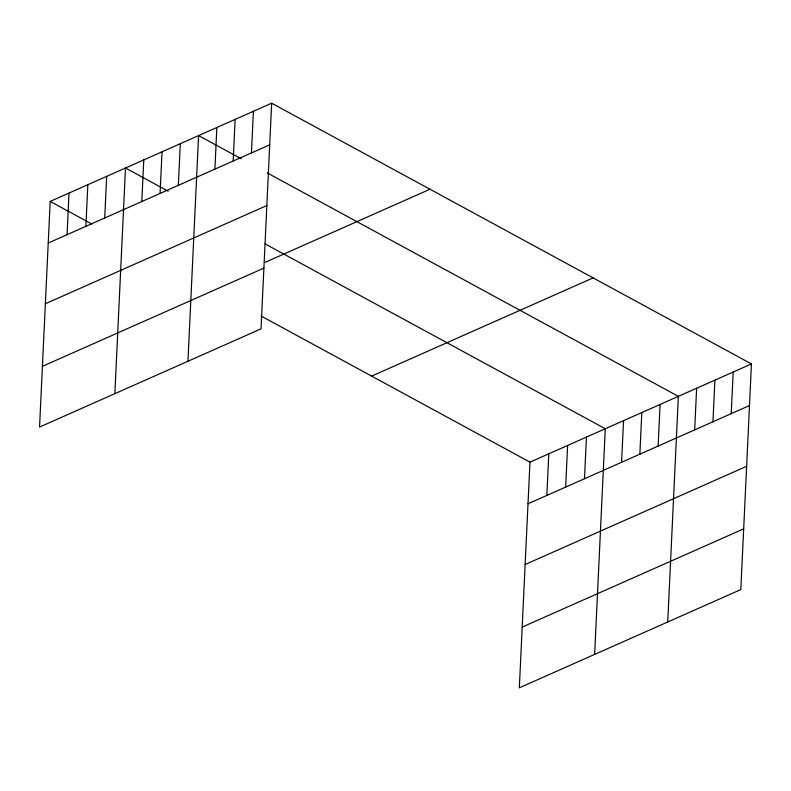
<?xml version="1.0" encoding="UTF-8"?>
<svg xmlns="http://www.w3.org/2000/svg" width="791" height="791" viewBox="0 0 791 791"><rect width="100%" height="100%" fill="white"/><g stroke="black" fill="none" stroke-linecap="round" stroke-linejoin="round"><path stroke-width="1.19" d="M271.669 103.196L50.189 201.408L39.55 427.061L261.03 328.848L271.669 103.196L751.45 363.939L740.811 589.592L519.331 687.804L529.97 462.152L751.45 363.939M67.057 234.69L69.015 193.063M85.883 226.345L87.841 184.708M104.709 217.99L106.666 176.363M114.853 393.671L125.492 168.018L168.206 191.224M141.807 201.537L143.764 159.911M160.079 193.439L162.036 151.813M178.351 185.331L180.308 143.705M187.942 361.26L198.581 135.607L241.295 158.813M214.895 169.126L216.853 127.499M233.167 161.028L235.125 119.401M251.439 152.92L253.397 111.294M546.828 495.433L548.796 453.807M565.654 487.078L567.622 445.452M584.48 478.733L586.447 437.107M594.634 654.414L605.273 428.762L265.074 243.875M621.578 462.28L623.545 420.654M639.85 454.182L641.817 412.556M658.122 446.075L660.09 404.448M667.723 622.003L678.362 396.35L267.328 172.962M694.666 429.869L696.634 388.243M712.938 421.771L714.906 380.145M731.21 413.663L733.178 372.037M48.231 243.035L269.711 144.822M45.364 303.764L266.844 205.551M264.995 262.414L429.997 189.237M42.417 366.332L263.897 268.119M371.641 376.111L593.121 277.888M528.002 503.778L749.482 405.565M525.145 564.507L746.625 466.295M522.189 627.075L743.669 528.863M50.189 201.408L91.855 224.051M261.109 316.034L529.97 462.152"/></g></svg>
